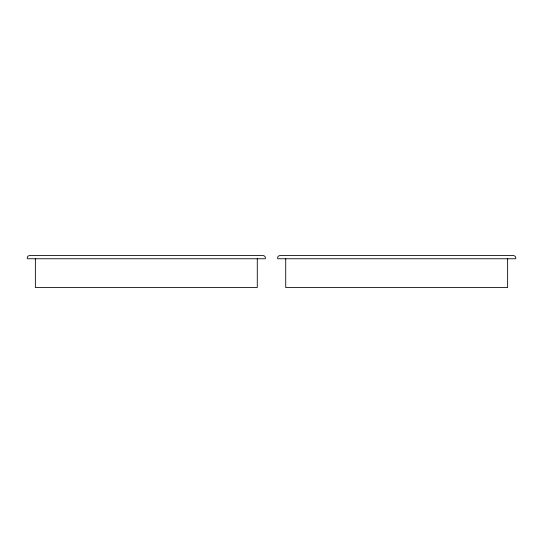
<?xml version="1.0" encoding="UTF-8"?>
<svg xmlns="http://www.w3.org/2000/svg" width="543" height="543" viewBox="0 0 543 543"><rect width="100%" height="100%" fill="white"/><g stroke="black" fill="none" stroke-linecap="round" stroke-linejoin="round"><path stroke-width="0.81" d="M27.15 257.939L27.869 256.194L29.614 255.475L263.036 255.475L264.78 256.194L265.5 257.939M277.5 257.939L278.22 256.194L279.964 255.475L513.386 255.475L515.131 256.194L515.85 257.939M27.15 258.76L265.5 258.76M277.5 258.76L515.85 258.76M507.63 258.76L507.63 287.525L285.72 287.525L285.72 258.76M257.28 258.76L257.28 287.525L35.37 287.525L35.37 258.76"/></g></svg>
